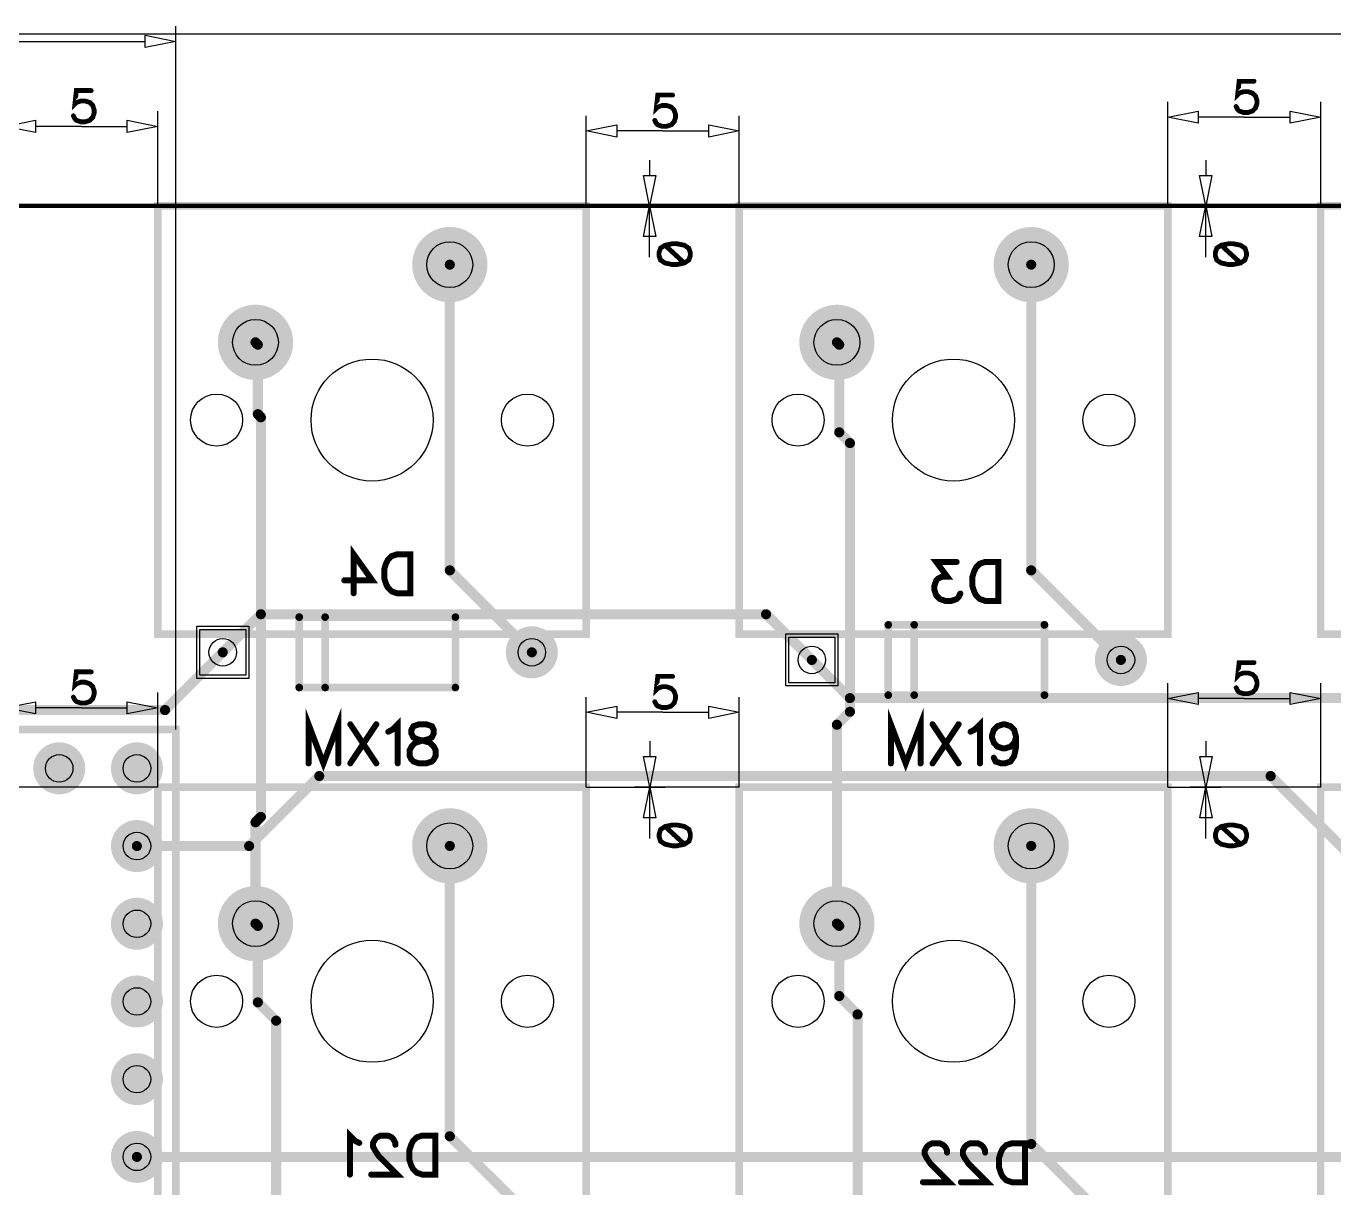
# Model space of a CAD drawing. Extents: x -0.36 to 9.09, y -0.26 to 3.18.
# Drawn here: x 5.815 to 7.497, y 1.532 to 3.027 of the extents above; entities that cross this region are included whole.
import ezdxf

# ---------------------------------------------------------------- set-up
doc = ezdxf.new("R2010")
doc.units = 0
for name, color, linetype in [('Board_Outline', 13, 'CONTINUOUS'), ('Bottom', 6, 'CONTINUOUS'), ('Bottom_Dimension', 15, 'CONTINUOUS'), ('Bottom_Mask', 10, 'CONTINUOUS'), ('Bottom_Silk', 11, 'CONTINUOUS'), ('Drill_Bottom', 8, 'CONTINUOUS'), ('Drill_Top', 7, 'CONTINUOUS'), ('Top', 5, 'CONTINUOUS'), ('Top_Dimension', 14, 'CONTINUOUS'), ('Top_Mask', 3, 'CONTINUOUS'), ('Top_Silk', 2, 'CONTINUOUS')]:
    doc.layers.add(name, color=color, linetype=linetype)

msp = doc.modelspace()

# ---------------------------------------------------------------- linework, layer by layer
at = {"layer": 'Board_Outline', "linetype": 'CONTINUOUS', "const_width": 0.0055}
msp.add_lwpolyline([(0, 2.7953), (8.7795, 2.7953), (8.7795, 0), (0, 0), (0, 2.7953)], dxfattribs=at)
at = {"layer": 'Bottom', "linetype": 'CONTINUOUS'}
for points, const_width in [([(6.3821, 2.7197, 1), (6.3376, 2.7197, 1), (6.3821, 2.7197, 1)], 0.0445), ([(7.1301, 2.7197, 1), (7.0856, 2.7197, 1), (7.1301, 2.7197, 1)], 0.0445), ([(6.3566, 2.7197, 1), (6.3631, 2.7197, 1), (6.3566, 2.7197, 1)], 0.0065), ([(7.1046, 2.7197, 1), (7.1111, 2.7197, 1), (7.1046, 2.7197, 1)], 0.0065), ([(6.1321, 2.6197, 1), (6.0876, 2.6197, 1), (6.1321, 2.6197, 1)], 0.0445), ([(6.8801, 2.6197, 1), (6.8356, 2.6197, 1), (6.8801, 2.6197, 1)], 0.0445), ([(6.1066, 2.6197, 1), (6.1131, 2.6197, 1), (6.1066, 2.6197, 1)], 0.0065), ([(6.1066, 2.6197, 1), (6.1131, 2.6197, 1), (6.1066, 2.6197, 1)], 0.0065), ([(6.8546, 2.6197, 1), (6.8611, 2.6197, 1), (6.8546, 2.6197, 1)], 0.0065), ([(6.8546, 2.6197, 1), (6.8611, 2.6197, 1), (6.8546, 2.6197, 1)], 0.0065), ([(6.1096, 2.6167, 1), (6.1161, 2.6167, 1), (6.1096, 2.6167, 1)], 0.0065), ([(6.1096, 2.6167, 1), (6.1161, 2.6167, 1), (6.1096, 2.6167, 1)], 0.0065), ([(6.8576, 2.6167, 1), (6.8641, 2.6167, 1), (6.8576, 2.6167, 1)], 0.0065), ([(6.8576, 2.6167, 1), (6.8641, 2.6167, 1), (6.8576, 2.6167, 1)], 0.0065), ([(6.1096, 2.5273, 1), (6.1161, 2.5273, 1), (6.1096, 2.5273, 1)], 0.0065), ([(6.1096, 2.5273, 1), (6.1161, 2.5273, 1), (6.1096, 2.5273, 1)], 0.0065), ([(6.1135, 2.5233, 1), (6.12, 2.5233, 1), (6.1135, 2.5233, 1)], 0.0065), ([(6.1135, 2.5233, 1), (6.12, 2.5233, 1), (6.1135, 2.5233, 1)], 0.0065), ([(6.8576, 2.5039, 1), (6.8641, 2.5039, 1), (6.8576, 2.5039, 1)], 0.0065), ([(6.8576, 2.5039, 1), (6.8641, 2.5039, 1), (6.8576, 2.5039, 1)], 0.0065), ([(6.8714, 2.4901, 1), (6.8779, 2.4901, 1), (6.8714, 2.4901, 1)], 0.0065), ([(6.8714, 2.4901, 1), (6.8779, 2.4901, 1), (6.8714, 2.4901, 1)], 0.0065), ([(6.3566, 2.3263, 1), (6.3631, 2.3263, 1), (6.3566, 2.3263, 1)], 0.0065), ([(6.3566, 2.3263, 1), (6.3631, 2.3263, 1), (6.3566, 2.3263, 1)], 0.0065), ([(7.1046, 2.3263, 1), (7.1111, 2.3263, 1), (7.1046, 2.3263, 1)], 0.0065), ([(7.1046, 2.3263, 1), (7.1111, 2.3263, 1), (7.1046, 2.3263, 1)], 0.0065), ([(6.4801, 2.2208, 1), (6.4506, 2.2208, 1), (6.4801, 2.2208, 1)], 0.0295), ([(7.238, 2.211, 1), (7.2085, 2.211, 1), (7.238, 2.211, 1)], 0.0295), ([(6.4621, 2.2208, 1), (6.4686, 2.2208, 1), (6.4621, 2.2208, 1)], 0.0065), ([(7.22, 2.211, 1), (7.2265, 2.211, 1), (7.22, 2.211, 1)], 0.0065), ([(6.8714, 2.1443, 1), (6.8779, 2.1443, 1), (6.8714, 2.1443, 1)], 0.0065), ([(6.8714, 2.1443, 1), (6.8779, 2.1443, 1), (6.8714, 2.1443, 1)], 0.0065), ([(6.8546, 2.1276, 1), (6.8611, 2.1276, 1), (6.8546, 2.1276, 1)], 0.0065), ([(6.8546, 2.1276, 1), (6.8611, 2.1276, 1), (6.8546, 2.1276, 1)], 0.0065), ([(5.872, 2.0715, 1), (5.8425, 2.0715, 1), (5.872, 2.0715, 1)], 0.0295), ([(5.972, 2.0715, 1), (5.9425, 2.0715, 1), (5.972, 2.0715, 1)], 0.0295), ([(6.1066, 2.0021, 1), (6.1131, 2.0021, 1), (6.1066, 2.0021, 1)], 0.0065), ([(6.1066, 2.0021, 1), (6.1131, 2.0021, 1), (6.1066, 2.0021, 1)], 0.0065), ([(6.1135, 2.009, 1), (6.12, 2.009, 1), (6.1135, 2.009, 1)], 0.0065), ([(6.1135, 2.009, 1), (6.12, 2.009, 1), (6.1135, 2.009, 1)], 0.0065), ([(6.3821, 1.9717, 1), (6.3376, 1.9717, 1), (6.3821, 1.9717, 1)], 0.0445), ([(7.1301, 1.9717, 1), (7.0856, 1.9717, 1), (7.1301, 1.9717, 1)], 0.0445), ([(5.972, 1.9715, 1), (5.9425, 1.9715, 1), (5.972, 1.9715, 1)], 0.0295), ([(6.3566, 1.9717, 1), (6.3631, 1.9717, 1), (6.3566, 1.9717, 1)], 0.0065), ([(7.1046, 1.9717, 1), (7.1111, 1.9717, 1), (7.1046, 1.9717, 1)], 0.0065), ([(6.1321, 1.8717, 1), (6.0876, 1.8717, 1), (6.1321, 1.8717, 1)], 0.0445), ([(6.8801, 1.8717, 1), (6.8356, 1.8717, 1), (6.8801, 1.8717, 1)], 0.0445), ([(5.972, 1.8715, 1), (5.9425, 1.8715, 1), (5.972, 1.8715, 1)], 0.0295), ([(6.1066, 1.8717, 1), (6.1131, 1.8717, 1), (6.1066, 1.8717, 1)], 0.0065), ([(6.1066, 1.8717, 1), (6.1131, 1.8717, 1), (6.1066, 1.8717, 1)], 0.0065), ([(6.1066, 1.8717, 1), (6.1131, 1.8717, 1), (6.1066, 1.8717, 1)], 0.0065), ([(6.1096, 1.8687, 1), (6.1161, 1.8687, 1), (6.1096, 1.8687, 1)], 0.0065), ([(6.1096, 1.8687, 1), (6.1161, 1.8687, 1), (6.1096, 1.8687, 1)], 0.0065), ([(6.8546, 1.8717, 1), (6.8611, 1.8717, 1), (6.8546, 1.8717, 1)], 0.0065), ([(6.8546, 1.8717, 1), (6.8611, 1.8717, 1), (6.8546, 1.8717, 1)], 0.0065), ([(6.8546, 1.8717, 1), (6.8611, 1.8717, 1), (6.8546, 1.8717, 1)], 0.0065), ([(6.8576, 1.8687, 1), (6.8641, 1.8687, 1), (6.8576, 1.8687, 1)], 0.0065), ([(6.8576, 1.8687, 1), (6.8641, 1.8687, 1), (6.8576, 1.8687, 1)], 0.0065), ([(5.972, 1.7715, 1), (5.9425, 1.7715, 1), (5.972, 1.7715, 1)], 0.0295), ([(6.8576, 1.7785, 1), (6.8641, 1.7785, 1), (6.8576, 1.7785, 1)], 0.0065), ([(6.8576, 1.7785, 1), (6.8641, 1.7785, 1), (6.8576, 1.7785, 1)], 0.0065), ([(6.1096, 1.7704, 1), (6.1161, 1.7704, 1), (6.1096, 1.7704, 1)], 0.0065), ([(6.1096, 1.7704, 1), (6.1161, 1.7704, 1), (6.1096, 1.7704, 1)], 0.0065), ([(6.1332, 1.7468, 1), (6.1397, 1.7468, 1), (6.1332, 1.7468, 1)], 0.0065), ([(6.1332, 1.7468, 1), (6.1397, 1.7468, 1), (6.1332, 1.7468, 1)], 0.0065), ([(6.8812, 1.7548, 1), (6.8877, 1.7548, 1), (6.8812, 1.7548, 1)], 0.0065), ([(6.8812, 1.7548, 1), (6.8877, 1.7548, 1), (6.8812, 1.7548, 1)], 0.0065), ([(5.972, 1.6715, 1), (5.9425, 1.6715, 1), (5.972, 1.6715, 1)], 0.0295), ([(5.972, 1.5715, 1), (5.9425, 1.5715, 1), (5.972, 1.5715, 1)], 0.0295), ([(6.3566, 1.598, 1), (6.3631, 1.598, 1), (6.3566, 1.598, 1)], 0.0065), ([(6.3566, 1.598, 1), (6.3631, 1.598, 1), (6.3566, 1.598, 1)], 0.0065), ([(7.1046, 1.5881, 1), (7.1111, 1.5881, 1), (7.1046, 1.5881, 1)], 0.0065), ([(7.1046, 1.5881, 1), (7.1111, 1.5881, 1), (7.1046, 1.5881, 1)], 0.0065)]:
    msp.add_lwpolyline(points, format="xyb", dxfattribs=dict(at, const_width=const_width))
at = {"layer": 'Bottom', "linetype": 'CONTINUOUS', "const_width": 0.013}
for points in [[(6.3598, 2.3263), (6.3598, 2.7197)], [(7.1079, 2.3263), (7.1079, 2.7197)], [(6.1098, 2.6197), (6.1098, 2.6197)], [(6.1098, 2.6197), (6.1128, 2.6167)], [(6.8579, 2.6197), (6.8579, 2.6197)], [(6.8579, 2.6197), (6.8609, 2.6167)], [(6.1128, 2.6167), (6.1128, 2.5273)], [(6.8609, 2.6167), (6.8609, 2.5039)], [(6.1128, 2.5273), (6.1168, 2.5233)], [(6.1168, 2.5233), (6.1168, 2.009)], [(6.8609, 2.5039), (6.8746, 2.4901)], [(6.8746, 2.4901), (6.8746, 2.1443)], [(6.4654, 2.2208), (6.3598, 2.3263)], [(7.2233, 2.211), (7.1079, 2.3263)], [(6.8746, 2.1443), (6.8579, 2.1276)], [(6.8579, 2.1276), (6.8579, 1.8717)], [(6.1168, 2.009), (6.1098, 2.0021)], [(6.1098, 2.0021), (6.1098, 1.8717)], [(6.3598, 1.598), (6.3598, 1.9717)], [(7.1079, 1.5881), (7.1079, 1.9717)], [(6.1098, 1.8717), (6.1128, 1.8687)], [(6.1098, 1.8717), (6.1098, 1.8717)], [(6.1128, 1.8687), (6.1128, 1.7704)], [(6.8579, 1.8717), (6.8609, 1.8687)], [(6.8579, 1.8717), (6.8579, 1.8717)], [(6.8609, 1.8687), (6.8609, 1.7785)], [(6.8609, 1.7785), (6.8845, 1.7548)], [(6.1128, 1.7704), (6.1364, 1.7468)], [(6.1364, 1.7468), (6.1364, 1.4224)], [(6.8845, 1.7548), (6.8845, 1.3463)], [(6.4851, 1.4728), (6.3598, 1.598)], [(7.2331, 1.4629), (7.1079, 1.5881)]]:
    msp.add_lwpolyline(points, dxfattribs=at)
at = {"layer": 'Bottom', "linetype": 'CONTINUOUS'}
for points in [[(6.0973, 2.1913), (6.0382, 2.1913), (6.0382, 2.2503), (6.0973, 2.2503), (6.0973, 2.1913)], [(6.8551, 2.1814), (6.7961, 2.1814), (6.7961, 2.2405), (6.8551, 2.2405), (6.8551, 2.1814)]]:
    msp.add_lwpolyline(points, dxfattribs=at)
at = {"layer": 'Bottom_Dimension', "linetype": 'CONTINUOUS'}
for points in [[(6.0073, 3.0069), (5.9679, 2.999), (5.9679, 3.0148), (6.0073, 3.0069)], [(6.0073, 2.1214), (6.0073, 3.0266)], [(5.4073, 3.0069), (5.9679, 3.0069)]]:
    msp.add_lwpolyline(points, dxfattribs=at)
at = {"layer": 'Bottom_Mask', "linetype": 'CONTINUOUS'}
for points, const_width in [([(6.3841, 2.7197, 1), (6.3356, 2.7197, 1), (6.3841, 2.7197, 1)], 0.0484), ([(6.3356, 2.7197, 1), (6.3841, 2.7197, 1), (6.3356, 2.7197, 1)], 0.0484), ([(7.1321, 2.7197, 1), (7.0837, 2.7197, 1), (7.1321, 2.7197, 1)], 0.0484), ([(7.0837, 2.7197, 1), (7.1321, 2.7197, 1), (7.0837, 2.7197, 1)], 0.0484), ([(6.1341, 2.6197, 1), (6.0856, 2.6197, 1), (6.1341, 2.6197, 1)], 0.0484), ([(6.0856, 2.6197, 1), (6.1341, 2.6197, 1), (6.0856, 2.6197, 1)], 0.0484), ([(6.8821, 2.6197, 1), (6.8337, 2.6197, 1), (6.8821, 2.6197, 1)], 0.0484), ([(6.8337, 2.6197, 1), (6.8821, 2.6197, 1), (6.8337, 2.6197, 1)], 0.0484), ([(6.4821, 2.2208, 1), (6.4486, 2.2208, 1), (6.4821, 2.2208, 1)], 0.0335), ([(6.4486, 2.2208, 1), (6.4821, 2.2208, 1), (6.4486, 2.2208, 1)], 0.0335), ([(7.24, 2.211, 1), (7.2065, 2.211, 1), (7.24, 2.211, 1)], 0.0335), ([(7.2065, 2.211, 1), (7.24, 2.211, 1), (7.2065, 2.211, 1)], 0.0335), ([(5.874, 2.0715, 1), (5.8406, 2.0715, 1), (5.874, 2.0715, 1)], 0.0335), ([(5.8406, 2.0715, 1), (5.874, 2.0715, 1), (5.8406, 2.0715, 1)], 0.0335), ([(5.974, 2.0715, 1), (5.9406, 2.0715, 1), (5.974, 2.0715, 1)], 0.0335), ([(5.9406, 2.0715, 1), (5.974, 2.0715, 1), (5.9406, 2.0715, 1)], 0.0335), ([(6.3841, 1.9717, 1), (6.3356, 1.9717, 1), (6.3841, 1.9717, 1)], 0.0484), ([(6.3356, 1.9717, 1), (6.3841, 1.9717, 1), (6.3356, 1.9717, 1)], 0.0484), ([(7.1321, 1.9717, 1), (7.0837, 1.9717, 1), (7.1321, 1.9717, 1)], 0.0484), ([(7.0837, 1.9717, 1), (7.1321, 1.9717, 1), (7.0837, 1.9717, 1)], 0.0484), ([(5.974, 1.9715, 1), (5.9406, 1.9715, 1), (5.974, 1.9715, 1)], 0.0335), ([(5.9406, 1.9715, 1), (5.974, 1.9715, 1), (5.9406, 1.9715, 1)], 0.0335), ([(6.1341, 1.8717, 1), (6.0856, 1.8717, 1), (6.1341, 1.8717, 1)], 0.0484), ([(6.0856, 1.8717, 1), (6.1341, 1.8717, 1), (6.0856, 1.8717, 1)], 0.0484), ([(6.8821, 1.8717, 1), (6.8337, 1.8717, 1), (6.8821, 1.8717, 1)], 0.0484), ([(6.8337, 1.8717, 1), (6.8821, 1.8717, 1), (6.8337, 1.8717, 1)], 0.0484), ([(5.974, 1.8715, 1), (5.9406, 1.8715, 1), (5.974, 1.8715, 1)], 0.0335), ([(5.9406, 1.8715, 1), (5.974, 1.8715, 1), (5.9406, 1.8715, 1)], 0.0335), ([(5.974, 1.7715, 1), (5.9406, 1.7715, 1), (5.974, 1.7715, 1)], 0.0335), ([(5.9406, 1.7715, 1), (5.974, 1.7715, 1), (5.9406, 1.7715, 1)], 0.0335), ([(5.974, 1.6715, 1), (5.9406, 1.6715, 1), (5.974, 1.6715, 1)], 0.0335), ([(5.9406, 1.6715, 1), (5.974, 1.6715, 1), (5.9406, 1.6715, 1)], 0.0335), ([(5.974, 1.5715, 1), (5.9406, 1.5715, 1), (5.974, 1.5715, 1)], 0.0335), ([(5.9406, 1.5715, 1), (5.974, 1.5715, 1), (5.9406, 1.5715, 1)], 0.0335)]:
    msp.add_lwpolyline(points, format="xyb", dxfattribs=dict(at, const_width=const_width))
for points in [[(6.1012, 2.1873), (6.0343, 2.1873), (6.0343, 2.2543), (6.1012, 2.2543), (6.1012, 2.1873)], [(6.8591, 2.1775), (6.7922, 2.1775), (6.7922, 2.2444), (6.8591, 2.2444), (6.8591, 2.1775)]]:
    msp.add_lwpolyline(points, dxfattribs=at)
at = {"layer": 'Bottom_Silk', "linetype": 'CONTINUOUS'}
for points, const_width in [([(6.2361, 2.2968), (6.2361, 2.347), (6.26, 2.3135), (6.2242, 2.3135)], 0.0077), ([(6.309, 2.347), (6.309, 2.2968), (6.2922, 2.2968), (6.285, 2.2992), (6.2802, 2.304), (6.2778, 2.3088), (6.2755, 2.3159), (6.2755, 2.3279), (6.2778, 2.3351), (6.2802, 2.3398), (6.285, 2.3446), (6.2922, 2.347), (6.309, 2.347)], 0.0077), ([(7.0119, 2.3371), (6.9857, 2.3371), (7, 2.318), (6.9928, 2.318), (6.988, 2.3156), (6.9857, 2.3132), (6.9832, 2.3061), (6.9832, 2.3013), (6.9857, 2.2941), (6.9904, 2.2893), (6.9976, 2.2869), (7.0048, 2.2869), (7.0119, 2.2893), (7.0143, 2.2917), (7.0167, 2.2965)], 0.0077), ([(7.0656, 2.3372), (7.0656, 2.2869), (7.0489, 2.2869), (7.0417, 2.2894), (7.0369, 2.2941), (7.0345, 2.2989), (7.0322, 2.3061), (7.0322, 2.318), (7.0345, 2.3252), (7.0369, 2.33), (7.0417, 2.3348), (7.0489, 2.3372), (7.0656, 2.3372)], 0.0077), ([(6.1661, 2.2661), (6.1661, 2.1755)], 0.0098), ([(6.1661, 2.2661), (6.367, 2.2661)], 0.0098), ([(6.1995, 2.2661), (6.1995, 2.1755)], 0.0098), ([(6.367, 2.2661), (6.367, 2.1755)], 0.0098), ([(6.924, 2.2562), (6.924, 2.1657)], 0.0098), ([(6.924, 2.2562), (7.1249, 2.2562)], 0.0098), ([(6.9573, 2.2562), (6.9573, 2.1657)], 0.0098), ([(7.1249, 2.2562), (7.1249, 2.1657)], 0.0098), ([(6.1661, 2.1755), (6.367, 2.1755)], 0.0098), ([(6.924, 2.1657), (7.1249, 2.1657)], 0.0098), ([(4.8073, 2.1214), (4.8073, 1.4213), (6.0073, 1.4213), (6.0073, 2.1214), (4.8073, 2.1214)], 0.0098), ([(6.2433, 1.5894), (6.2385, 1.5918), (6.2313, 1.5989), (6.2313, 1.5487)], 0.0077), ([(6.2898, 1.587), (6.2898, 1.5894), (6.2874, 1.5942), (6.2851, 1.5966), (6.2803, 1.5989), (6.2707, 1.5989), (6.2659, 1.5966), (6.2636, 1.5942), (6.2611, 1.5894), (6.2611, 1.5846), (6.2636, 1.5798), (6.2683, 1.5727), (6.2922, 1.5487), (6.2588, 1.5487)], 0.0077), ([(6.3412, 1.599), (6.3412, 1.5487), (6.3244, 1.5487), (6.3172, 1.5512), (6.3124, 1.5559), (6.3101, 1.5607), (6.3077, 1.5679), (6.3077, 1.5799), (6.3101, 1.587), (6.3124, 1.5918), (6.3172, 1.5966), (6.3244, 1.599), (6.3412, 1.599)], 0.0077), ([(6.9997, 1.5771), (6.9997, 1.5795), (6.9973, 1.5843), (6.9949, 1.5867), (6.9901, 1.5891), (6.9805, 1.5891), (6.9758, 1.5867), (6.9734, 1.5843), (6.971, 1.5795), (6.971, 1.5748), (6.9734, 1.57), (6.9782, 1.5628), (7.0021, 1.5389), (6.9686, 1.5389)], 0.0077), ([(7.0486, 1.5771), (7.0486, 1.5795), (7.0462, 1.5843), (7.0438, 1.5867), (7.039, 1.5891), (7.0295, 1.5891), (7.0247, 1.5867), (7.0223, 1.5843), (7.0199, 1.5795), (7.0199, 1.5748), (7.0223, 1.57), (7.0271, 1.5628), (7.051, 1.5389), (7.0175, 1.5389)], 0.0077), ([(7.1, 1.5891), (7.1, 1.5389), (7.0832, 1.5389), (7.076, 1.5413), (7.0712, 1.5461), (7.0688, 1.5509), (7.0665, 1.558), (7.0665, 1.57), (7.0688, 1.5772), (7.0712, 1.582), (7.076, 1.5868), (7.0832, 1.5891), (7.1, 1.5891)], 0.0077)]:
    msp.add_lwpolyline(points, dxfattribs=dict(at, const_width=const_width))
for points, const_width in [([(6.307, 2.347, 1), (6.3109, 2.347, 1), (6.307, 2.347, 1)], 0.0039), ([(7.01, 2.3371, 1), (7.0138, 2.3371, 1), (7.01, 2.3371, 1)], 0.0039), ([(7.0637, 2.3372, 1), (7.0676, 2.3372, 1), (7.0637, 2.3372, 1)], 0.0039), ([(6.2222, 2.3135, 1), (6.2261, 2.3135, 1), (6.2222, 2.3135, 1)], 0.0039), ([(6.2342, 2.2968, 1), (6.238, 2.2968, 1), (6.2342, 2.2968, 1)], 0.0039), ([(7.0148, 2.2965, 1), (7.0186, 2.2965, 1), (7.0148, 2.2965, 1)], 0.0039), ([(6.1636, 2.2661, 1), (6.1686, 2.2661, 1), (6.1636, 2.2661, 1)], 0.0049), ([(6.1636, 2.2661, 1), (6.1686, 2.2661, 1), (6.1636, 2.2661, 1)], 0.0049), ([(6.197, 2.2661, 1), (6.2019, 2.2661, 1), (6.197, 2.2661, 1)], 0.0049), ([(6.3646, 2.2661, 1), (6.3695, 2.2661, 1), (6.3646, 2.2661, 1)], 0.0049), ([(6.3646, 2.2661, 1), (6.3695, 2.2661, 1), (6.3646, 2.2661, 1)], 0.0049), ([(6.9215, 2.2562, 1), (6.9264, 2.2562, 1), (6.9215, 2.2562, 1)], 0.0049), ([(6.9215, 2.2562, 1), (6.9264, 2.2562, 1), (6.9215, 2.2562, 1)], 0.0049), ([(6.9549, 2.2562, 1), (6.9598, 2.2562, 1), (6.9549, 2.2562, 1)], 0.0049), ([(7.1224, 2.2562, 1), (7.1274, 2.2562, 1), (7.1224, 2.2562, 1)], 0.0049), ([(7.1224, 2.2562, 1), (7.1274, 2.2562, 1), (7.1224, 2.2562, 1)], 0.0049), ([(6.1636, 2.1755, 1), (6.1686, 2.1755, 1), (6.1636, 2.1755, 1)], 0.0049), ([(6.1636, 2.1755, 1), (6.1686, 2.1755, 1), (6.1636, 2.1755, 1)], 0.0049), ([(6.197, 2.1755, 1), (6.2019, 2.1755, 1), (6.197, 2.1755, 1)], 0.0049), ([(6.3646, 2.1755, 1), (6.3695, 2.1755, 1), (6.3646, 2.1755, 1)], 0.0049), ([(6.3646, 2.1755, 1), (6.3695, 2.1755, 1), (6.3646, 2.1755, 1)], 0.0049), ([(6.9215, 2.1657, 1), (6.9264, 2.1657, 1), (6.9215, 2.1657, 1)], 0.0049), ([(6.9215, 2.1657, 1), (6.9264, 2.1657, 1), (6.9215, 2.1657, 1)], 0.0049), ([(6.9549, 2.1657, 1), (6.9598, 2.1657, 1), (6.9549, 2.1657, 1)], 0.0049), ([(7.1224, 2.1657, 1), (7.1274, 2.1657, 1), (7.1224, 2.1657, 1)], 0.0049), ([(7.1224, 2.1657, 1), (7.1274, 2.1657, 1), (7.1224, 2.1657, 1)], 0.0049), ([(6.3392, 1.599, 1), (6.3431, 1.599, 1), (6.3392, 1.599, 1)], 0.0039), ([(6.2414, 1.5894, 1), (6.2452, 1.5894, 1), (6.2414, 1.5894, 1)], 0.0039), ([(6.2879, 1.587, 1), (6.2917, 1.587, 1), (6.2879, 1.587, 1)], 0.0039), ([(7.098, 1.5891, 1), (7.1019, 1.5891, 1), (7.098, 1.5891, 1)], 0.0039), ([(6.9977, 1.5771, 1), (7.0016, 1.5771, 1), (6.9977, 1.5771, 1)], 0.0039), ([(7.0467, 1.5771, 1), (7.0505, 1.5771, 1), (7.0467, 1.5771, 1)], 0.0039), ([(6.2294, 1.5487, 1), (6.2332, 1.5487, 1), (6.2294, 1.5487, 1)], 0.0039), ([(6.2568, 1.5487, 1), (6.2607, 1.5487, 1), (6.2568, 1.5487, 1)], 0.0039), ([(6.9667, 1.5389, 1), (6.9705, 1.5389, 1), (6.9667, 1.5389, 1)], 0.0039), ([(7.0156, 1.5389, 1), (7.0195, 1.5389, 1), (7.0156, 1.5389, 1)], 0.0039)]:
    msp.add_lwpolyline(points, format="xyb", dxfattribs=dict(at, const_width=const_width))
at = {"layer": 'Drill_Bottom'}
for centre, radius in [((6.3598, 2.7197), 0.0295), ((7.1079, 2.7197), 0.0295), ((6.1098, 2.6197), 0.0295), ((6.8579, 2.6197), 0.0295), ((6.2598, 2.5197), 0.0785), ((7.0079, 2.5197), 0.0785), ((6.0598, 2.5197), 0.0335), ((6.4598, 2.5197), 0.0335), ((6.8079, 2.5197), 0.0335), ((7.2079, 2.5197), 0.0335), ((6.0677, 2.2208), 0.0177), ((6.4654, 2.2208), 0.0177), ((6.8256, 2.211), 0.0177), ((7.2233, 2.211), 0.0177), ((5.8573, 2.0715), 0.0177), ((5.9573, 2.0715), 0.0177), ((5.9573, 1.9715), 0.0177), ((6.3598, 1.9717), 0.0295), ((7.1079, 1.9717), 0.0295), ((5.9573, 1.8715), 0.0177), ((6.1098, 1.8717), 0.0295), ((6.8579, 1.8717), 0.0295), ((6.2598, 1.7717), 0.0785), ((7.0079, 1.7717), 0.0785), ((6.0598, 1.7717), 0.0335), ((6.4598, 1.7717), 0.0335), ((6.8079, 1.7717), 0.0335), ((7.2079, 1.7717), 0.0335), ((5.9573, 1.7715), 0.0177), ((5.9573, 1.6715), 0.0177), ((5.9573, 1.5715), 0.0177)]:
    msp.add_circle(centre, radius, dxfattribs=at)
at = {"layer": 'Drill_Top'}
for centre, radius in [((6.3598, 2.7197), 0.0295), ((7.1079, 2.7197), 0.0295), ((6.1098, 2.6197), 0.0295), ((6.8579, 2.6197), 0.0295), ((6.2598, 2.5197), 0.0785), ((7.0079, 2.5197), 0.0785), ((6.0598, 2.5197), 0.0335), ((6.4598, 2.5197), 0.0335), ((6.8079, 2.5197), 0.0335), ((7.2079, 2.5197), 0.0335), ((6.0677, 2.2208), 0.0177), ((6.4654, 2.2208), 0.0177), ((6.8256, 2.211), 0.0177), ((7.2233, 2.211), 0.0177), ((5.8573, 2.0715), 0.0177), ((5.9573, 2.0715), 0.0177), ((5.9573, 1.9715), 0.0177), ((6.3598, 1.9717), 0.0295), ((7.1079, 1.9717), 0.0295), ((5.9573, 1.8715), 0.0177), ((6.1098, 1.8717), 0.0295), ((6.8579, 1.8717), 0.0295), ((6.2598, 1.7717), 0.0785), ((7.0079, 1.7717), 0.0785), ((6.0598, 1.7717), 0.0335), ((6.4598, 1.7717), 0.0335), ((6.8079, 1.7717), 0.0335), ((7.2079, 1.7717), 0.0335), ((5.9573, 1.7715), 0.0177), ((5.9573, 1.6715), 0.0177), ((5.9573, 1.5715), 0.0177)]:
    msp.add_circle(centre, radius, dxfattribs=at)
at = {"layer": 'Top', "linetype": 'CONTINUOUS'}
for points, const_width in [([(6.3821, 2.7197, 1), (6.3376, 2.7197, 1), (6.3821, 2.7197, 1)], 0.0445), ([(7.1301, 2.7197, 1), (7.0856, 2.7197, 1), (7.1301, 2.7197, 1)], 0.0445), ([(6.1321, 2.6197, 1), (6.0876, 2.6197, 1), (6.1321, 2.6197, 1)], 0.0445), ([(6.8801, 2.6197, 1), (6.8356, 2.6197, 1), (6.8801, 2.6197, 1)], 0.0445), ([(6.1135, 2.2698, 1), (6.12, 2.2698, 1), (6.1135, 2.2698, 1)], 0.0065), ([(6.1135, 2.2698, 1), (6.12, 2.2698, 1), (6.1135, 2.2698, 1)], 0.0065), ([(6.7635, 2.2698, 1), (6.77, 2.2698, 1), (6.7635, 2.2698, 1)], 0.0065), ([(6.7635, 2.2698, 1), (6.77, 2.2698, 1), (6.7635, 2.2698, 1)], 0.0065), ([(6.4801, 2.2208, 1), (6.4506, 2.2208, 1), (6.4801, 2.2208, 1)], 0.0295), ([(7.238, 2.211, 1), (7.2085, 2.211, 1), (7.238, 2.211, 1)], 0.0295), ([(6.0645, 2.2208, 1), (6.071, 2.2208, 1), (6.0645, 2.2208, 1)], 0.0065), ([(6.0645, 2.2208, 1), (6.071, 2.2208, 1), (6.0645, 2.2208, 1)], 0.0065), ([(6.8224, 2.211, 1), (6.8289, 2.211, 1), (6.8224, 2.211, 1)], 0.0065), ([(6.8224, 2.211, 1), (6.8289, 2.211, 1), (6.8224, 2.211, 1)], 0.0065), ([(6.8714, 2.1619, 1), (6.8779, 2.1619, 1), (6.8714, 2.1619, 1)], 0.0065), ([(6.8714, 2.1619, 1), (6.8779, 2.1619, 1), (6.8714, 2.1619, 1)], 0.0065), ([(5.9902, 2.1465, 1), (5.9967, 2.1465, 1), (5.9902, 2.1465, 1)], 0.0065), ([(5.9902, 2.1465, 1), (5.9967, 2.1465, 1), (5.9902, 2.1465, 1)], 0.0065), ([(5.872, 2.0715, 1), (5.8425, 2.0715, 1), (5.872, 2.0715, 1)], 0.0295), ([(5.972, 2.0715, 1), (5.9425, 2.0715, 1), (5.972, 2.0715, 1)], 0.0295), ([(6.1886, 2.0616, 1), (6.1951, 2.0616, 1), (6.1886, 2.0616, 1)], 0.0065), ([(6.1886, 2.0616, 1), (6.1951, 2.0616, 1), (6.1886, 2.0616, 1)], 0.0065), ([(7.4127, 2.0616, 1), (7.4192, 2.0616, 1), (7.4127, 2.0616, 1)], 0.0065), ([(7.4127, 2.0616, 1), (7.4192, 2.0616, 1), (7.4127, 2.0616, 1)], 0.0065), ([(6.3821, 1.9717, 1), (6.3376, 1.9717, 1), (6.3821, 1.9717, 1)], 0.0445), ([(7.1301, 1.9717, 1), (7.0856, 1.9717, 1), (7.1301, 1.9717, 1)], 0.0445), ([(5.972, 1.9715, 1), (5.9425, 1.9715, 1), (5.972, 1.9715, 1)], 0.0295), ([(5.954, 1.9715, 1), (5.9605, 1.9715, 1), (5.954, 1.9715, 1)], 0.0065), ([(6.0984, 1.9715, 1), (6.1049, 1.9715, 1), (6.0984, 1.9715, 1)], 0.0065), ([(6.0984, 1.9715, 1), (6.1049, 1.9715, 1), (6.0984, 1.9715, 1)], 0.0065), ([(6.1321, 1.8717, 1), (6.0876, 1.8717, 1), (6.1321, 1.8717, 1)], 0.0445), ([(6.8801, 1.8717, 1), (6.8356, 1.8717, 1), (6.8801, 1.8717, 1)], 0.0445), ([(5.972, 1.8715, 1), (5.9425, 1.8715, 1), (5.972, 1.8715, 1)], 0.0295), ([(5.972, 1.7715, 1), (5.9425, 1.7715, 1), (5.972, 1.7715, 1)], 0.0295), ([(5.972, 1.6715, 1), (5.9425, 1.6715, 1), (5.972, 1.6715, 1)], 0.0295), ([(5.972, 1.5715, 1), (5.9425, 1.5715, 1), (5.972, 1.5715, 1)], 0.0295), ([(5.954, 1.5715, 1), (5.9605, 1.5715, 1), (5.954, 1.5715, 1)], 0.0065)]:
    msp.add_lwpolyline(points, format="xyb", dxfattribs=dict(at, const_width=const_width))
at = {"layer": 'Top', "linetype": 'CONTINUOUS', "const_width": 0.013}
for points in [[(6.1168, 2.2698), (6.0677, 2.2208)], [(6.7668, 2.2698), (6.1168, 2.2698)], [(6.8256, 2.211), (6.7668, 2.2698)], [(6.0677, 2.2208), (5.9934, 2.1465)], [(6.8746, 2.1619), (6.8256, 2.211)], [(7.5246, 2.1619), (6.8746, 2.1619)], [(5.9934, 2.1465), (5.3941, 2.1465)], [(6.1918, 2.0616), (6.1017, 1.9715)], [(7.4159, 2.0616), (6.1918, 2.0616)], [(7.6059, 1.8717), (7.4159, 2.0616)], [(6.1017, 1.9715), (5.9573, 1.9715)], [(8.3309, 1.5715), (5.9573, 1.5715)]]:
    msp.add_lwpolyline(points, dxfattribs=at)
at = {"layer": 'Top', "linetype": 'CONTINUOUS'}
for points in [[(6.0973, 2.1913), (6.0382, 2.1913), (6.0382, 2.2503), (6.0973, 2.2503), (6.0973, 2.1913)], [(6.8551, 2.1814), (6.7961, 2.1814), (6.7961, 2.2405), (6.8551, 2.2405), (6.8551, 2.1814)]]:
    msp.add_lwpolyline(points, dxfattribs=at)
at = {"layer": 'Top_Dimension', "linetype": 'CONTINUOUS'}
for points in [[(4.3898, 3.0167), (8.7402, 3.0167)], [(7.2835, 2.7953), (7.2835, 2.9292)], [(7.4803, 2.7953), (7.4803, 2.9292)], [(5.9843, 2.7953), (5.9843, 2.9172)], [(6.5354, 2.7953), (6.5354, 2.9114)], [(6.7323, 2.7953), (6.7323, 2.9114)], [(7.2835, 2.9095), (7.3228, 2.9174), (7.3228, 2.9016), (7.2835, 2.9095)], [(7.4803, 2.9095), (7.4409, 2.9016), (7.4409, 2.9174), (7.4803, 2.9095)], [(5.7874, 2.8975), (5.8268, 2.9054), (5.8268, 2.8896), (5.7874, 2.8975)], [(5.8858, 2.8975), (5.8268, 2.8975)], [(5.8858, 2.8975), (5.9449, 2.8975)], [(5.9843, 2.8975), (5.9449, 2.8896), (5.9449, 2.9054), (5.9843, 2.8975)], [(6.5354, 2.8917), (6.5748, 2.8995), (6.5748, 2.8838), (6.5354, 2.8917)], [(6.7323, 2.8917), (6.6929, 2.8838), (6.6929, 2.8995), (6.7323, 2.8917)], [(7.3819, 2.9095), (7.3228, 2.9095)], [(7.3819, 2.9095), (7.4409, 2.9095)], [(6.6339, 2.8917), (6.5748, 2.8917)], [(6.6339, 2.8917), (6.6929, 2.8917)], [(6.6168, 2.8543), (6.6168, 2.8346)], [(7.3324, 2.8543), (7.3324, 2.8346)], [(6.6168, 2.7953), (6.6089, 2.8346), (6.6247, 2.8346), (6.6168, 2.7953)], [(7.3324, 2.7953), (7.3246, 2.8346), (7.3403, 2.8346), (7.3324, 2.7953)], [(5.9843, 2.7953), (5.7496, 2.7953)], [(6.5354, 2.7953), (6.6365, 2.7953)], [(6.7323, 2.7953), (6.5971, 2.7953)], [(6.6168, 2.7953), (6.6247, 2.7559), (6.6089, 2.7559), (6.6168, 2.7953)], [(6.6168, 2.7953), (6.6168, 2.7953)], [(6.6168, 2.7291), (6.6168, 2.7953)], [(7.2835, 2.7953), (7.3521, 2.7953)], [(7.4803, 2.7953), (7.3128, 2.7953)], [(7.3324, 2.7953), (7.3403, 2.7559), (7.3246, 2.7559), (7.3324, 2.7953)], [(7.3324, 2.7953), (7.3324, 2.7953)], [(7.3324, 2.7291), (7.3324, 2.7953)], [(6.6168, 2.7362), (6.6168, 2.7559)], [(7.3324, 2.7362), (7.3324, 2.7559)], [(7.2835, 2.0472), (7.2835, 2.1812)], [(7.4803, 2.0472), (7.4803, 2.1812)], [(5.7874, 2.1494), (5.8268, 2.1573), (5.8268, 2.1416), (5.7874, 2.1494)], [(5.9843, 2.1494), (5.9449, 2.1416), (5.9449, 2.1573), (5.9843, 2.1494)], [(5.9843, 2.0472), (5.9843, 2.1691)], [(6.5354, 2.0472), (6.5354, 2.1633)], [(6.7323, 2.0472), (6.7323, 2.1633)], [(7.2835, 2.1615), (7.3228, 2.1693), (7.3228, 2.1536), (7.2835, 2.1615)], [(7.3819, 2.1615), (7.3228, 2.1615)], [(7.3819, 2.1615), (7.4409, 2.1615)], [(7.4803, 2.1615), (7.4409, 2.1536), (7.4409, 2.1693), (7.4803, 2.1615)], [(5.8858, 2.1494), (5.8268, 2.1494)], [(5.8858, 2.1494), (5.9449, 2.1494)], [(6.5354, 2.1436), (6.5748, 2.1515), (6.5748, 2.1358), (6.5354, 2.1436)], [(6.6339, 2.1436), (6.5748, 2.1436)], [(6.6339, 2.1436), (6.6929, 2.1436)], [(6.7323, 2.1436), (6.6929, 2.1358), (6.6929, 2.1515), (6.7323, 2.1436)], [(6.617, 2.1063), (6.617, 2.0866)], [(7.3327, 2.1063), (7.3327, 2.0866)], [(6.617, 2.0472), (6.6091, 2.0866), (6.6249, 2.0866), (6.617, 2.0472)], [(7.3327, 2.0472), (7.3248, 2.0866), (7.3405, 2.0866), (7.3327, 2.0472)], [(5.9843, 2.0472), (5.7498, 2.0472)], [(6.5354, 2.0472), (6.6367, 2.0472)], [(6.7323, 2.0472), (6.5973, 2.0472)], [(6.617, 2.0472), (6.6249, 2.0079), (6.6091, 2.0079), (6.617, 2.0472)], [(6.617, 2.0472), (6.617, 2.0472)], [(6.617, 1.9811), (6.617, 2.0472)], [(7.2835, 2.0472), (7.3523, 2.0472)], [(7.4803, 2.0472), (7.313, 2.0472)], [(7.3327, 2.0472), (7.3405, 2.0079), (7.3248, 2.0079), (7.3327, 2.0472)], [(7.3327, 2.0472), (7.3327, 2.0472)], [(7.3327, 1.9811), (7.3327, 2.0472)], [(6.617, 1.9882), (6.617, 2.0079)], [(7.3327, 1.9882), (7.3327, 2.0079)]]:
    msp.add_lwpolyline(points, dxfattribs=at)
at = {"layer": 'Top_Dimension', "linetype": 'CONTINUOUS', "const_width": 0.0062}
for points in [[(5.8985, 2.9437), (5.8794, 2.9437), (5.8775, 2.9265), (5.8794, 2.9284), (5.8851, 2.9303), (5.8908, 2.9303), (5.8966, 2.9284), (5.9004, 2.9246), (5.9023, 2.9188), (5.9023, 2.915), (5.9004, 2.9093), (5.8966, 2.9054), (5.8908, 2.9035), (5.8851, 2.9035), (5.8794, 2.9054), (5.8775, 2.9074), (5.8755, 2.9112)], [(7.3945, 2.9557), (7.3754, 2.9557), (7.3735, 2.9385), (7.3754, 2.9404), (7.3812, 2.9423), (7.3869, 2.9423), (7.3926, 2.9404), (7.3965, 2.9366), (7.3984, 2.9308), (7.3984, 2.927), (7.3965, 2.9213), (7.3926, 2.9174), (7.3869, 2.9155), (7.3812, 2.9155), (7.3754, 2.9174), (7.3735, 2.9194), (7.3716, 2.9232)], [(6.6465, 2.9379), (6.6274, 2.9379), (6.6255, 2.9207), (6.6274, 2.9226), (6.6331, 2.9245), (6.6388, 2.9245), (6.6446, 2.9226), (6.6484, 2.9187), (6.6503, 2.913), (6.6503, 2.9092), (6.6484, 2.9035), (6.6446, 2.8996), (6.6388, 2.8977), (6.6331, 2.8977), (6.6274, 2.8996), (6.6255, 2.9015), (6.6235, 2.9054)], [(6.6692, 2.7351), (6.6673, 2.7409), (6.6615, 2.7447), (6.652, 2.7466), (6.6462, 2.7466), (6.6367, 2.7447), (6.6309, 2.7409), (6.629, 2.7351), (6.629, 2.7313), (6.6309, 2.7256), (6.6367, 2.7218), (6.6462, 2.7198), (6.652, 2.7198), (6.6615, 2.7218), (6.6673, 2.7256), (6.6692, 2.7313), (6.6692, 2.7351)], [(6.6615, 2.7218), (6.6367, 2.7447)], [(7.3848, 2.7351), (7.3829, 2.7409), (7.3772, 2.7447), (7.3676, 2.7466), (7.3619, 2.7466), (7.3523, 2.7447), (7.3466, 2.7409), (7.3447, 2.7351), (7.3447, 2.7313), (7.3466, 2.7256), (7.3523, 2.7218), (7.3619, 2.7198), (7.3676, 2.7198), (7.3772, 2.7218), (7.3829, 2.7256), (7.3848, 2.7313), (7.3848, 2.7351)], [(7.3772, 2.7218), (7.3523, 2.7447)], [(7.3945, 2.2076), (7.3754, 2.2076), (7.3735, 2.1904), (7.3754, 2.1924), (7.3812, 2.1943), (7.3869, 2.1943), (7.3926, 2.1924), (7.3965, 2.1885), (7.3984, 2.1828), (7.3984, 2.179), (7.3965, 2.1732), (7.3926, 2.1694), (7.3869, 2.1675), (7.3812, 2.1675), (7.3754, 2.1694), (7.3735, 2.1713), (7.3716, 2.1752)], [(5.8985, 2.1956), (5.8794, 2.1956), (5.8775, 2.1784), (5.8794, 2.1803), (5.8851, 2.1823), (5.8908, 2.1823), (5.8966, 2.1803), (5.9004, 2.1765), (5.9023, 2.1708), (5.9023, 2.167), (5.9004, 2.1612), (5.8966, 2.1574), (5.8908, 2.1555), (5.8851, 2.1555), (5.8794, 2.1574), (5.8775, 2.1593), (5.8755, 2.1631)], [(6.6465, 2.1898), (6.6274, 2.1898), (6.6255, 2.1726), (6.6274, 2.1745), (6.6331, 2.1765), (6.6388, 2.1765), (6.6446, 2.1745), (6.6484, 2.1707), (6.6503, 2.165), (6.6503, 2.1612), (6.6484, 2.1554), (6.6446, 2.1516), (6.6388, 2.1497), (6.6331, 2.1497), (6.6274, 2.1516), (6.6255, 2.1535), (6.6235, 2.1573)], [(6.6694, 1.9871), (6.6675, 1.9929), (6.6617, 1.9967), (6.6522, 1.9986), (6.6464, 1.9986), (6.6369, 1.9967), (6.6311, 1.9929), (6.6292, 1.9871), (6.6292, 1.9833), (6.6311, 1.9776), (6.6369, 1.9738), (6.6464, 1.9718), (6.6522, 1.9718), (6.6617, 1.9738), (6.6675, 1.9776), (6.6694, 1.9833), (6.6694, 1.9871)], [(6.6617, 1.9738), (6.6369, 1.9967)], [(7.385, 1.9871), (7.3831, 1.9929), (7.3774, 1.9967), (7.3678, 1.9986), (7.3621, 1.9986), (7.3525, 1.9967), (7.3468, 1.9929), (7.3449, 1.9871), (7.3449, 1.9833), (7.3468, 1.9776), (7.3525, 1.9738), (7.3621, 1.9718), (7.3678, 1.9718), (7.3774, 1.9738), (7.3831, 1.9776), (7.385, 1.9833), (7.385, 1.9871)], [(7.3774, 1.9738), (7.3525, 1.9967)]]:
    msp.add_lwpolyline(points, dxfattribs=at)
at = {"layer": 'Top_Dimension', "linetype": 'CONTINUOUS', "const_width": 0.0031}
for points in [[(5.8969, 2.9437, 1), (5.9, 2.9437, 1), (5.8969, 2.9437, 1)], [(7.393, 2.9557, 1), (7.3961, 2.9557, 1), (7.393, 2.9557, 1)], [(6.645, 2.9379, 1), (6.648, 2.9379, 1), (6.645, 2.9379, 1)], [(5.874, 2.9112, 1), (5.8771, 2.9112, 1), (5.874, 2.9112, 1)], [(7.37, 2.9232, 1), (7.3731, 2.9232, 1), (7.37, 2.9232, 1)], [(6.622, 2.9054, 1), (6.6251, 2.9054, 1), (6.622, 2.9054, 1)], [(6.6351, 2.7447, 1), (6.6382, 2.7447, 1), (6.6351, 2.7447, 1)], [(7.3508, 2.7447, 1), (7.3538, 2.7447, 1), (7.3508, 2.7447, 1)], [(6.6676, 2.7351, 1), (6.6707, 2.7351, 1), (6.6676, 2.7351, 1)], [(7.3833, 2.7351, 1), (7.3863, 2.7351, 1), (7.3833, 2.7351, 1)], [(6.66, 2.7218, 1), (6.663, 2.7218, 1), (6.66, 2.7218, 1)], [(7.3756, 2.7218, 1), (7.3787, 2.7218, 1), (7.3756, 2.7218, 1)], [(7.393, 2.2076, 1), (7.3961, 2.2076, 1), (7.393, 2.2076, 1)], [(5.8969, 2.1956, 1), (5.9, 2.1956, 1), (5.8969, 2.1956, 1)], [(6.645, 2.1898, 1), (6.648, 2.1898, 1), (6.645, 2.1898, 1)], [(7.37, 2.1752, 1), (7.3731, 2.1752, 1), (7.37, 2.1752, 1)], [(5.874, 2.1631, 1), (5.8771, 2.1631, 1), (5.874, 2.1631, 1)], [(6.622, 2.1573, 1), (6.6251, 2.1573, 1), (6.622, 2.1573, 1)], [(6.6353, 1.9967, 1), (6.6384, 1.9967, 1), (6.6353, 1.9967, 1)], [(6.6678, 1.9871, 1), (6.6709, 1.9871, 1), (6.6678, 1.9871, 1)], [(7.351, 1.9967, 1), (7.3541, 1.9967, 1), (7.351, 1.9967, 1)], [(7.3835, 1.9871, 1), (7.3866, 1.9871, 1), (7.3835, 1.9871, 1)], [(6.6602, 1.9738, 1), (6.6633, 1.9738, 1), (6.6602, 1.9738, 1)], [(7.3758, 1.9738, 1), (7.3789, 1.9738, 1), (7.3758, 1.9738, 1)]]:
    msp.add_lwpolyline(points, format="xyb", dxfattribs=at)
at = {"layer": 'Top_Mask', "linetype": 'CONTINUOUS'}
for points, const_width in [([(6.3841, 2.7197, 1), (6.3356, 2.7197, 1), (6.3841, 2.7197, 1)], 0.0484), ([(6.3356, 2.7197, 1), (6.3841, 2.7197, 1), (6.3356, 2.7197, 1)], 0.0484), ([(7.1321, 2.7197, 1), (7.0837, 2.7197, 1), (7.1321, 2.7197, 1)], 0.0484), ([(7.0837, 2.7197, 1), (7.1321, 2.7197, 1), (7.0837, 2.7197, 1)], 0.0484), ([(6.1341, 2.6197, 1), (6.0856, 2.6197, 1), (6.1341, 2.6197, 1)], 0.0484), ([(6.0856, 2.6197, 1), (6.1341, 2.6197, 1), (6.0856, 2.6197, 1)], 0.0484), ([(6.8821, 2.6197, 1), (6.8337, 2.6197, 1), (6.8821, 2.6197, 1)], 0.0484), ([(6.8337, 2.6197, 1), (6.8821, 2.6197, 1), (6.8337, 2.6197, 1)], 0.0484), ([(6.4821, 2.2208, 1), (6.4486, 2.2208, 1), (6.4821, 2.2208, 1)], 0.0335), ([(6.4486, 2.2208, 1), (6.4821, 2.2208, 1), (6.4486, 2.2208, 1)], 0.0335), ([(7.24, 2.211, 1), (7.2065, 2.211, 1), (7.24, 2.211, 1)], 0.0335), ([(7.2065, 2.211, 1), (7.24, 2.211, 1), (7.2065, 2.211, 1)], 0.0335), ([(5.874, 2.0715, 1), (5.8406, 2.0715, 1), (5.874, 2.0715, 1)], 0.0335), ([(5.8406, 2.0715, 1), (5.874, 2.0715, 1), (5.8406, 2.0715, 1)], 0.0335), ([(5.974, 2.0715, 1), (5.9406, 2.0715, 1), (5.974, 2.0715, 1)], 0.0335), ([(5.9406, 2.0715, 1), (5.974, 2.0715, 1), (5.9406, 2.0715, 1)], 0.0335), ([(6.3841, 1.9717, 1), (6.3356, 1.9717, 1), (6.3841, 1.9717, 1)], 0.0484), ([(6.3356, 1.9717, 1), (6.3841, 1.9717, 1), (6.3356, 1.9717, 1)], 0.0484), ([(7.1321, 1.9717, 1), (7.0837, 1.9717, 1), (7.1321, 1.9717, 1)], 0.0484), ([(7.0837, 1.9717, 1), (7.1321, 1.9717, 1), (7.0837, 1.9717, 1)], 0.0484), ([(5.974, 1.9715, 1), (5.9406, 1.9715, 1), (5.974, 1.9715, 1)], 0.0335), ([(5.9406, 1.9715, 1), (5.974, 1.9715, 1), (5.9406, 1.9715, 1)], 0.0335), ([(6.1341, 1.8717, 1), (6.0856, 1.8717, 1), (6.1341, 1.8717, 1)], 0.0484), ([(6.0856, 1.8717, 1), (6.1341, 1.8717, 1), (6.0856, 1.8717, 1)], 0.0484), ([(6.8821, 1.8717, 1), (6.8337, 1.8717, 1), (6.8821, 1.8717, 1)], 0.0484), ([(6.8337, 1.8717, 1), (6.8821, 1.8717, 1), (6.8337, 1.8717, 1)], 0.0484), ([(5.974, 1.8715, 1), (5.9406, 1.8715, 1), (5.974, 1.8715, 1)], 0.0335), ([(5.9406, 1.8715, 1), (5.974, 1.8715, 1), (5.9406, 1.8715, 1)], 0.0335), ([(5.974, 1.7715, 1), (5.9406, 1.7715, 1), (5.974, 1.7715, 1)], 0.0335), ([(5.9406, 1.7715, 1), (5.974, 1.7715, 1), (5.9406, 1.7715, 1)], 0.0335), ([(5.974, 1.6715, 1), (5.9406, 1.6715, 1), (5.974, 1.6715, 1)], 0.0335), ([(5.9406, 1.6715, 1), (5.974, 1.6715, 1), (5.9406, 1.6715, 1)], 0.0335), ([(5.974, 1.5715, 1), (5.9406, 1.5715, 1), (5.974, 1.5715, 1)], 0.0335), ([(5.9406, 1.5715, 1), (5.974, 1.5715, 1), (5.9406, 1.5715, 1)], 0.0335)]:
    msp.add_lwpolyline(points, format="xyb", dxfattribs=dict(at, const_width=const_width))
for points in [[(6.1012, 2.1873), (6.0343, 2.1873), (6.0343, 2.2543), (6.1012, 2.2543), (6.1012, 2.1873)], [(6.8591, 2.1775), (6.7922, 2.1775), (6.7922, 2.2444), (6.8591, 2.2444), (6.8591, 2.1775)]]:
    msp.add_lwpolyline(points, dxfattribs=at)
at = {"layer": 'Top_Silk', "linetype": 'CONTINUOUS'}
for points, const_width in [([(5.9843, 2.7953), (6.5354, 2.7953), (6.5354, 2.2441), (5.9843, 2.2441), (5.9843, 2.7953)], 0.0098), ([(6.7323, 2.7953), (7.2835, 2.7953), (7.2835, 2.2441), (6.7323, 2.2441), (6.7323, 2.7953)], 0.0098), ([(7.4803, 2.7953), (8.0315, 2.7953), (8.0315, 2.2441), (7.4803, 2.2441), (7.4803, 2.7953)], 0.0098), ([(6.2163, 2.0779), (6.2163, 2.1282), (6.1972, 2.0779), (6.1781, 2.1282), (6.1781, 2.0779)], 0.0077), ([(6.2807, 2.1186), (6.2855, 2.121), (6.2927, 2.1281), (6.2927, 2.0779)], 0.0077), ([(6.9655, 2.0779), (6.9655, 2.1282), (6.9464, 2.0779), (6.9273, 2.1282), (6.9273, 2.0779)], 0.0077), ([(7.0299, 2.1186), (7.0347, 2.121), (7.0419, 2.1281), (7.0419, 2.0779)], 0.0077), ([(6.2318, 2.1282), (6.2653, 2.0779)], 0.0077), ([(6.2653, 2.1282), (6.2318, 2.0779)], 0.0077), ([(6.3201, 2.1281), (6.313, 2.1258), (6.3105, 2.121), (6.3105, 2.1162), (6.313, 2.1114), (6.3177, 2.109), (6.3273, 2.1066), (6.3345, 2.1043), (6.3392, 2.0994), (6.3416, 2.0947), (6.3416, 2.0875), (6.3392, 2.0828), (6.3368, 2.0803), (6.3296, 2.0779), (6.3201, 2.0779), (6.313, 2.0803), (6.3105, 2.0828), (6.3081, 2.0875), (6.3081, 2.0947), (6.3105, 2.0994), (6.3153, 2.1043), (6.3225, 2.1066), (6.332, 2.109), (6.3368, 2.1114), (6.3392, 2.1162), (6.3392, 2.121), (6.3368, 2.1258), (6.3296, 2.1281), (6.3201, 2.1281)], 0.0077), ([(6.981, 2.1282), (7.0145, 2.0779)], 0.0077), ([(7.0145, 2.1282), (6.981, 2.0779)], 0.0077), ([(7.0885, 2.1114), (7.086, 2.1043), (7.0813, 2.0994), (7.0741, 2.0971), (7.0717, 2.0971), (7.0645, 2.0994), (7.0598, 2.1043), (7.0573, 2.1114), (7.0573, 2.1138), (7.0598, 2.121), (7.0645, 2.1258), (7.0717, 2.1281), (7.0741, 2.1281), (7.0813, 2.1258), (7.086, 2.121), (7.0885, 2.1114), (7.0885, 2.0994), (7.086, 2.0875), (7.0813, 2.0803), (7.0741, 2.0779), (7.0693, 2.0779), (7.0621, 2.0803), (7.0598, 2.0851)], 0.0077), ([(5.9843, 2.0472), (6.5354, 2.0472), (6.5354, 1.4961), (5.9843, 1.4961), (5.9843, 2.0472)], 0.0098), ([(6.7323, 2.0472), (7.2835, 2.0472), (7.2835, 1.4961), (6.7323, 1.4961), (6.7323, 2.0472)], 0.0098), ([(7.4803, 2.0472), (8.0315, 2.0472), (8.0315, 1.4961), (7.4803, 1.4961), (7.4803, 2.0472)], 0.0098)]:
    msp.add_lwpolyline(points, dxfattribs=dict(at, const_width=const_width))
at = {"layer": 'Top_Silk', "linetype": 'CONTINUOUS', "const_width": 0.0039}
for points in [[(6.2299, 2.1282, 1), (6.2337, 2.1282, 1), (6.2299, 2.1282, 1)], [(6.2633, 2.1282, 1), (6.2672, 2.1282, 1), (6.2633, 2.1282, 1)], [(6.2788, 2.1186, 1), (6.2826, 2.1186, 1), (6.2788, 2.1186, 1)], [(6.3182, 2.1281, 1), (6.322, 2.1281, 1), (6.3182, 2.1281, 1)], [(6.979, 2.1282, 1), (6.9829, 2.1282, 1), (6.979, 2.1282, 1)], [(7.0125, 2.1282, 1), (7.0164, 2.1282, 1), (7.0125, 2.1282, 1)], [(7.028, 2.1186, 1), (7.0318, 2.1186, 1), (7.028, 2.1186, 1)], [(7.0865, 2.1114, 1), (7.0904, 2.1114, 1), (7.0865, 2.1114, 1)], [(7.0578, 2.0851, 1), (7.0617, 2.0851, 1), (7.0578, 2.0851, 1)], [(6.1762, 2.0779, 1), (6.18, 2.0779, 1), (6.1762, 2.0779, 1)], [(6.2144, 2.0779, 1), (6.2183, 2.0779, 1), (6.2144, 2.0779, 1)], [(6.2299, 2.0779, 1), (6.2337, 2.0779, 1), (6.2299, 2.0779, 1)], [(6.2633, 2.0779, 1), (6.2672, 2.0779, 1), (6.2633, 2.0779, 1)], [(6.2908, 2.0779, 1), (6.2946, 2.0779, 1), (6.2908, 2.0779, 1)], [(6.9254, 2.0779, 1), (6.9292, 2.0779, 1), (6.9254, 2.0779, 1)], [(6.9636, 2.0779, 1), (6.9675, 2.0779, 1), (6.9636, 2.0779, 1)], [(6.979, 2.0779, 1), (6.9829, 2.0779, 1), (6.979, 2.0779, 1)], [(7.0125, 2.0779, 1), (7.0164, 2.0779, 1), (7.0125, 2.0779, 1)], [(7.04, 2.0779, 1), (7.0438, 2.0779, 1), (7.04, 2.0779, 1)]]:
    msp.add_lwpolyline(points, format="xyb", dxfattribs=at)

doc.saveas('drawing.dxf')
